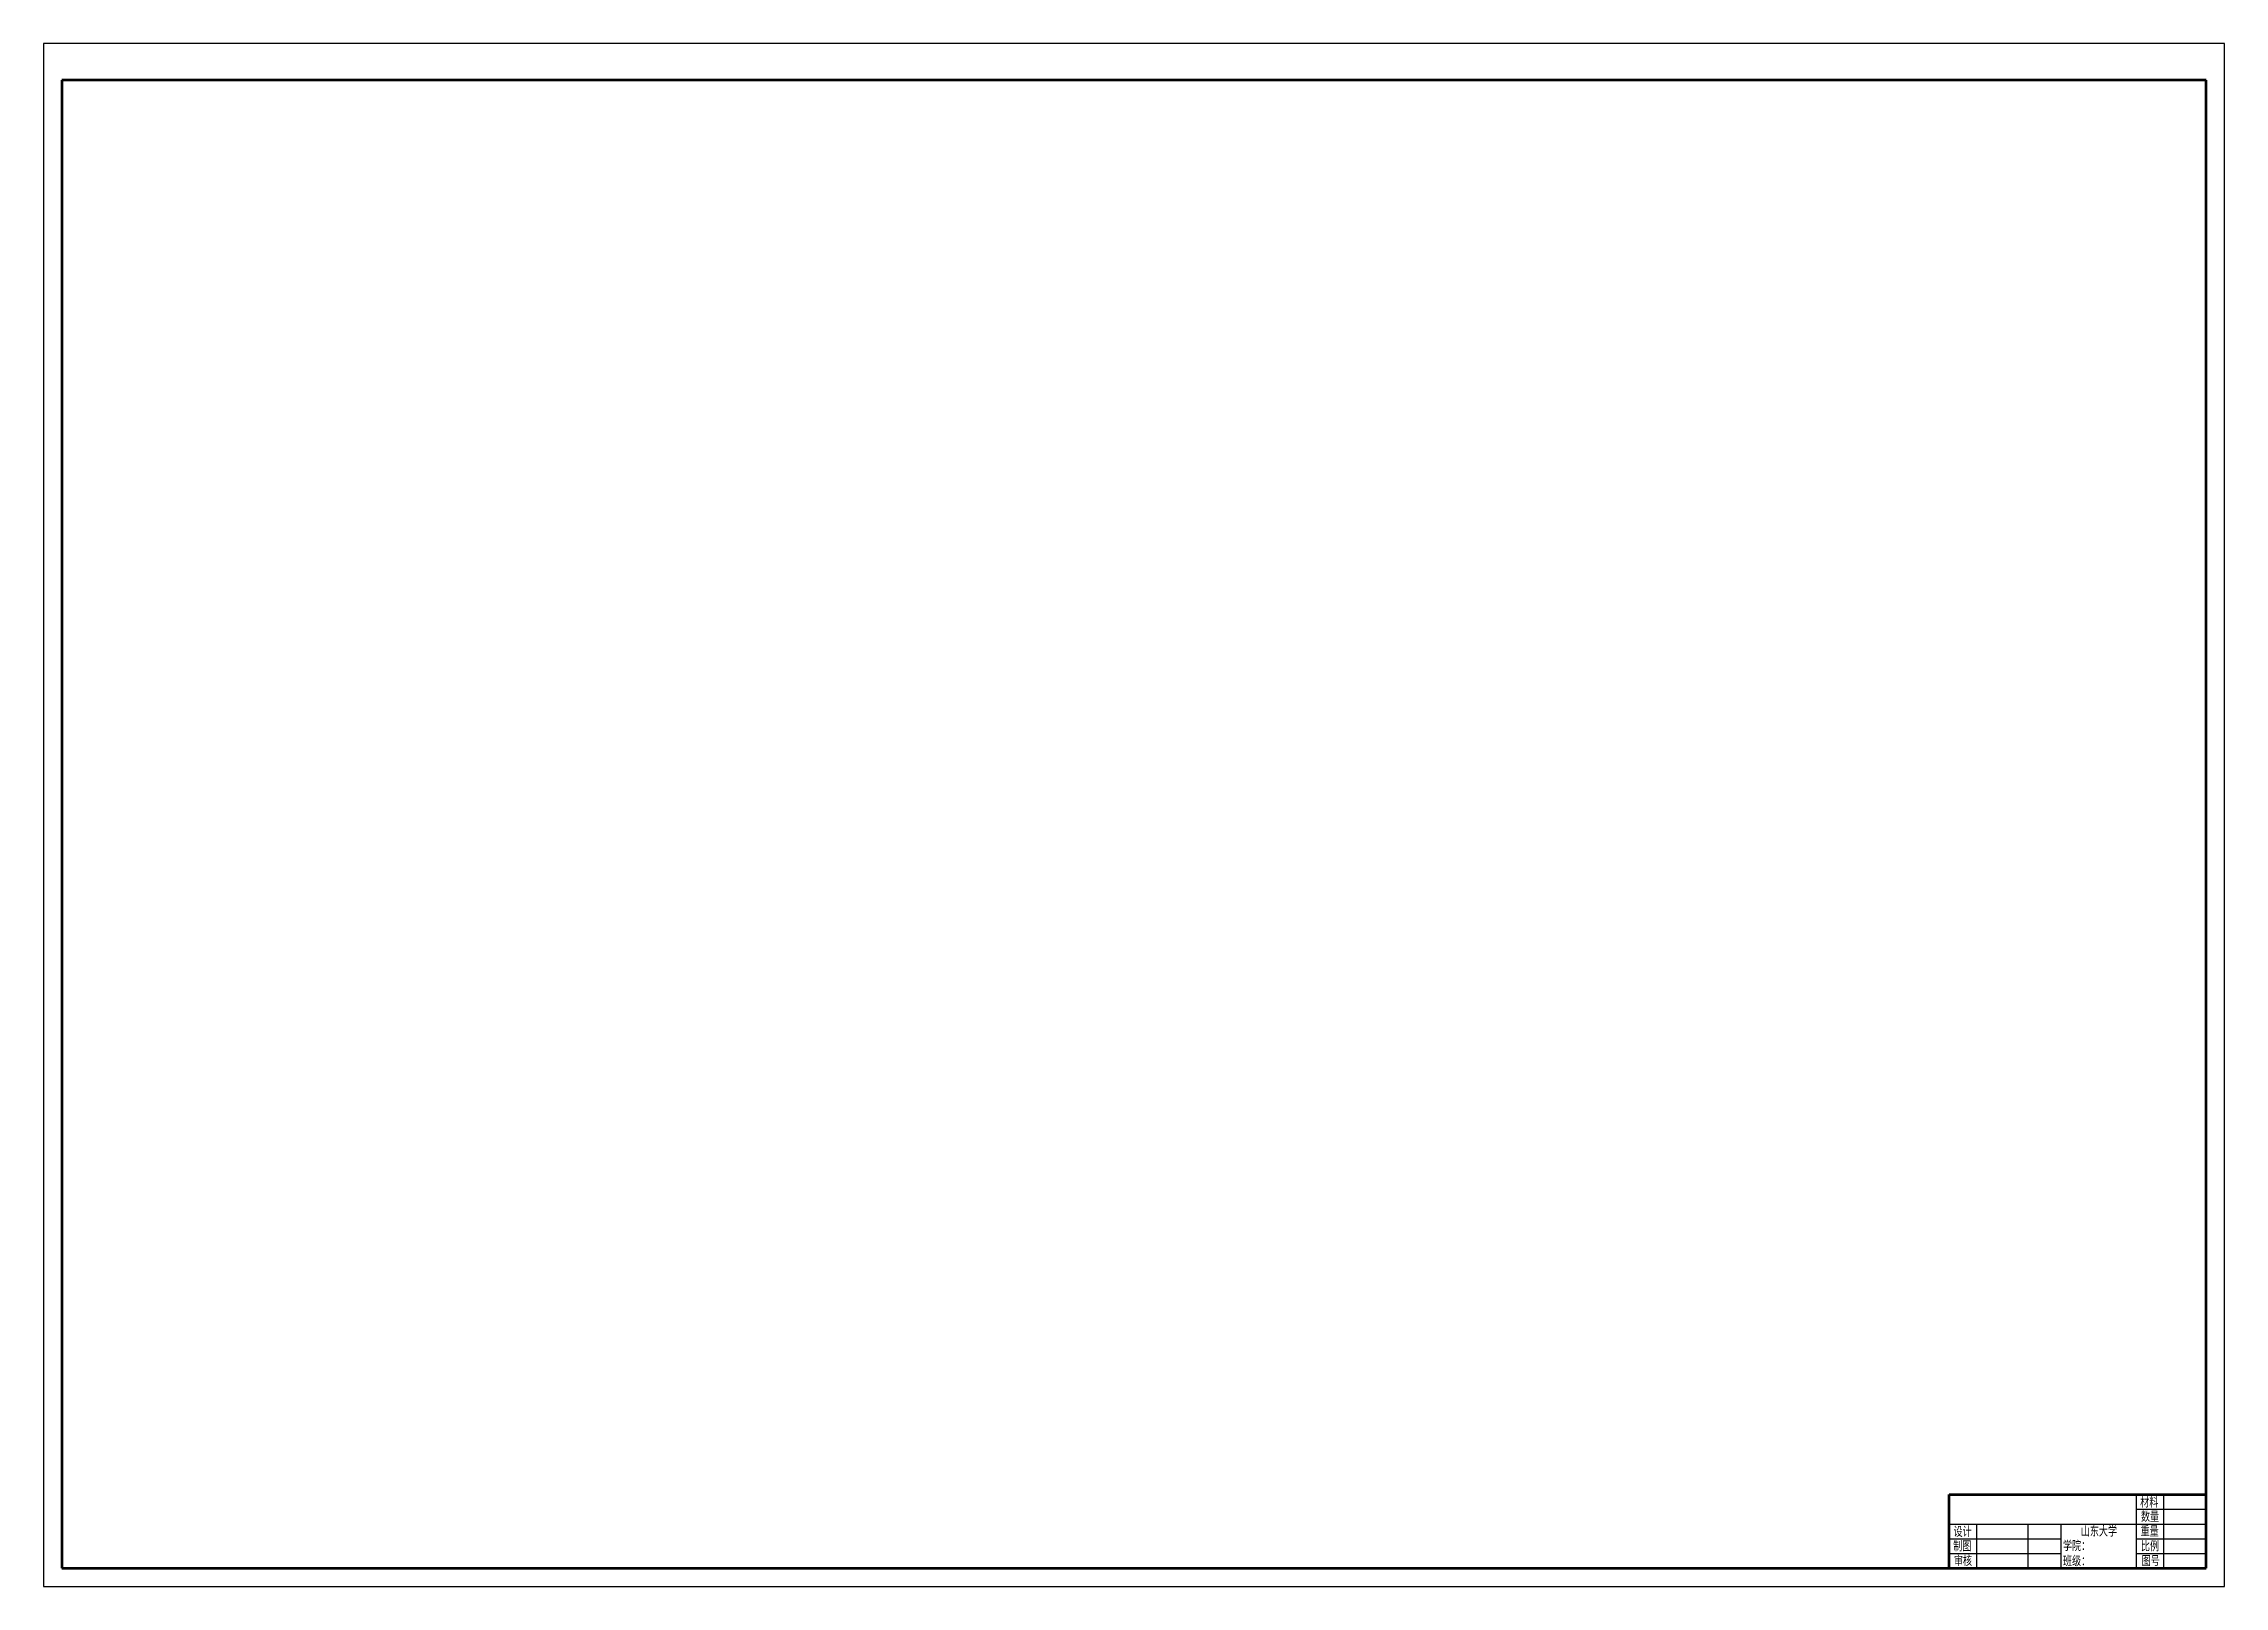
# Model space of a CAD drawing. Header units: millimetres. Extents: x 0 to 1189, y 0 to 841.
import ezdxf

# ---------------------------------------------------------------- set-up
doc = ezdxf.new("R2010")
doc.units = ezdxf.units.MM
doc.layers.add('文字', color=7, linetype='Continuous')
doc.layers.add('细实线', color=7, linetype='Continuous')
doc.layers.add('粗实线', color=7, linetype='Continuous', lineweight=60)
doc.styles.add('长仿宋体', font='', dxfattribs={"width": 0.707})
doc.styles.get('长仿宋体').set_extended_font_data('FangSong')

# ---------------------------------------------------------------- blocks, each defined once
blk = doc.blocks.new('标题栏')
at = {"layer": '粗实线'}
for p, q in [((-140, 40), (0, 40)), ((-140, 0), (-140, 40))]:
    blk.add_line(p, q, dxfattribs=at)
at = {"layer": '细实线'}
for p, q in [((-38, 0), (-38, 40)), ((-23, 0), (-23, 40)), ((-140, 24), (0, 24)), ((-125, 0), (-125, 24)), ((-97, 0), (-97, 24)), ((-79, 0), (-79, 24)), ((-38, 32), (0, 32)), ((-140, 16), (-79, 16)), ((-38, 16), (0, 16)), ((-140, 8), (-79, 8)), ((-38, 8), (0, 8))]:
    blk.add_line(p, q, dxfattribs=at)
at = {"layer": '文字', "style": '长仿宋体', "width": 0.707}
for s, p in [('材料', (-35.9, 33.5)), ('数量', (-35.5, 25.7)), ('制图', (-137.9, 9.6)), ('设计', (-137.7, 17.5)), ('学院：', (-78, 9.8)), ('山东大学', (-68.3, 17.7)), ('重量', (-35.7, 17.7)), ('比例', (-35.5, 9.6)), ('审核', (-137.5, 1.6)), ('班级：', (-78, 1.5)), ('图号', (-35.1, 1.6))]:
    blk.add_text(s, height=5, dxfattribs=at).set_placement(p)

msp = doc.modelspace()

# ---------------------------------------------------------------- linework, layer by layer
at = {"layer": '粗实线'}
for p, q in [((10, 821), (10, 10)), ((1179, 821), (10, 821)), ((1179, 10), (1179, 821)), ((10, 10), (1179, 10))]:
    msp.add_line(p, q, dxfattribs=at)
at = {"layer": '细实线'}
for p, q in [((1189, 841), (0, 841)), ((0, 841), (0, 0)), ((1189, 0), (1189, 841)), ((0, 0), (1189, 0))]:
    msp.add_line(p, q, dxfattribs=at)

# ---------------------------------------------------------------- block references
msp.add_blockref('标题栏', (1179, 10))

doc.saveas('drawing.dxf')
